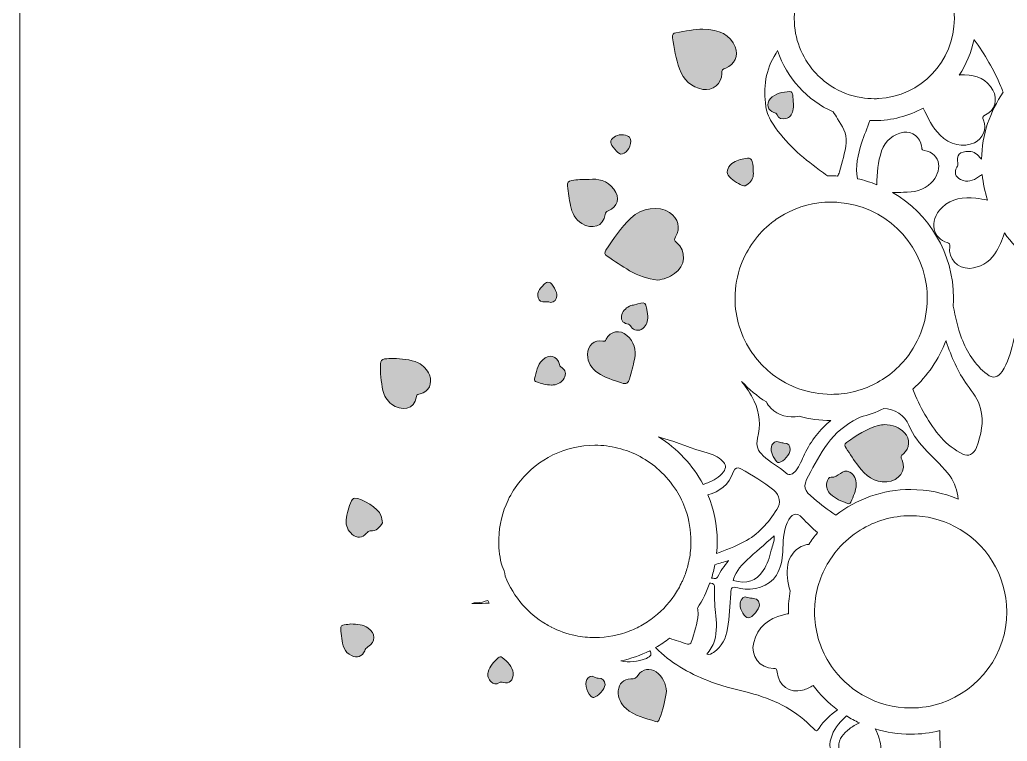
# Model space of a CAD drawing. Header units: inches. Extents: x 0 to 12, y -12 to 0.
# Drawn here: x 0 to 6.04, y -6.7 to -2.29 of the extents above; entities that cross this region are included whole.
import ezdxf

# ---------------------------------------------------------------- set-up
doc = ezdxf.new("R2010")
doc.units = ezdxf.units.IN
doc.header["$MEASUREMENT"] = 0
doc.layers.add('Layer 1', color=7, linetype='Continuous')

# ---------------------------------------------------------------- blocks, each defined once
blk = doc.blocks.new('block 2')
at = {"layer": 'Layer 1', "true_color": 0xffffff}
h = blk.add_hatch(color=7, dxfattribs=at)
h.dxf.hatch_style = 2
edge = h.paths.add_edge_path()
edge.add_spline(control_points=[(4.0327, -2.5872), (4.0575, -2.6547), (4.1036, -2.6989), (4.1751, -2.7121), (4.2352, -2.7232), (4.293, -2.6759), (4.2914, -2.6166), (4.2909, -2.5955), (4.2971, -2.5882), (4.3161, -2.5817), (4.3696, -2.5634), (4.3941, -2.5054), (4.3728, -2.4531), (4.3435, -2.3809), (4.2793, -2.3443), (4.1755, -2.3452), (4.1249, -2.3418), (4.0686, -2.359), (4.0111, -2.3663), (3.9942, -2.3684), (3.9876, -2.3771), (3.9902, -2.3966), (3.9989, -2.4615), (4.01, -2.5256), (4.0327, -2.5872)], knot_values=[0, 0, 0, 0, 1, 1, 1, 2, 2, 2, 3, 3, 3, 4, 4, 4, 5, 5, 5, 6, 6, 6, 7, 7, 7, 8, 8, 8, 8], degree=3, periodic=1)
h = blk.add_hatch(color=7, dxfattribs=at)
h.dxf.hatch_style = 2
edge = h.paths.add_edge_path()
edge.add_spline(control_points=[(4.7066, -2.7255), (4.6628, -2.7289), (4.6188, -2.7348), (4.5879, -2.7706), (4.5609, -2.8019), (4.572, -2.8414), (4.6097, -2.8536), (4.6181, -2.8564), (4.6256, -2.8596), (4.6291, -2.8676), (4.6396, -2.8918), (4.6599, -2.8938), (4.6814, -2.8897), (4.7066, -2.885), (4.7209, -2.8671), (4.7261, -2.8433), (4.7295, -2.8283), (4.7285, -2.8124), (4.7292, -2.7998), (4.7277, -2.7802), (4.7271, -2.7635), (4.7248, -2.7471), (4.7233, -2.7369), (4.7196, -2.7245), (4.7066, -2.7255)], knot_values=[0, 0, 0, 0, 1, 1, 1, 2, 2, 2, 3, 3, 3, 4, 4, 4, 5, 5, 5, 6, 6, 6, 7, 7, 7, 8, 8, 8, 8], degree=3, periodic=1)
h = blk.add_hatch(color=7, dxfattribs=at)
h.dxf.hatch_style = 2
edge = h.paths.add_edge_path()
edge.add_spline(control_points=[(3.672, -3.1076), (3.7045, -3.1087), (3.7335, -3.0718), (3.7348, -3.0279), (3.7356, -3.0032), (3.7164, -2.9907), (3.6768, -2.9899), (3.6444, -2.9893), (3.6126, -3.0124), (3.6126, -3.0366), (3.6126, -3.0536), (3.6574, -3.1072), (3.672, -3.1076)], knot_values=[0, 0, 0, 0, 1, 1, 1, 2, 2, 2, 3, 3, 3, 4, 4, 4, 4], degree=3, periodic=1)
h = blk.add_hatch(color=7, dxfattribs=at)
h.dxf.hatch_style = 2
edge = h.paths.add_edge_path()
edge.add_spline(control_points=[(4.4164, -3.3005), (4.428, -3.3068), (4.4423, -3.2987), (4.4535, -3.2898), (4.4788, -3.2697), (4.4872, -3.2434), (4.4837, -3.2152), (4.4842, -3.1926), (4.482, -3.1731), (4.4773, -3.1538), (4.4735, -3.1379), (4.4651, -3.1303), (4.4487, -3.1327), (4.4188, -3.1371), (4.3894, -3.1439), (4.3629, -3.1586), (4.3328, -3.1753), (4.3149, -3.2138), (4.3308, -3.2368), (4.3514, -3.2665), (4.385, -3.2835), (4.4164, -3.3005)], knot_values=[0, 0, 0, 0, 1, 1, 1, 2, 2, 2, 3, 3, 3, 4, 4, 4, 5, 5, 5, 6, 6, 6, 7, 7, 7, 7], degree=3, periodic=1)
h = blk.add_hatch(color=7, dxfattribs=at)
h.dxf.hatch_style = 2
edge = h.paths.add_edge_path()
edge.add_spline(control_points=[(3.4801, -3.2624), (3.4381, -3.2627), (3.4061, -3.2635), (3.3741, -3.2686), (3.3523, -3.272), (3.3455, -3.2833), (3.3482, -3.3026), (3.3538, -3.3427), (3.3585, -3.3829), (3.3666, -3.4225), (3.3758, -3.4674), (3.3956, -3.5075), (3.4363, -3.5324), (3.4953, -3.5685), (3.571, -3.5528), (3.5775, -3.4761), (3.5786, -3.4635), (3.5863, -3.4586), (3.5966, -3.4545), (3.6567, -3.4302), (3.6715, -3.374), (3.6319, -3.3219), (3.5907, -3.2675), (3.5333, -3.2574), (3.4801, -3.2624)], knot_values=[0, 0, 0, 0, 1, 1, 1, 2, 2, 2, 3, 3, 3, 4, 4, 4, 5, 5, 5, 6, 6, 6, 7, 7, 7, 8, 8, 8, 8], degree=3, periodic=1)
h = blk.add_hatch(color=7, dxfattribs=at)
h.dxf.hatch_style = 2
edge = h.paths.add_edge_path()
edge.add_spline(control_points=[(3.9726, -3.4652), (3.9041, -3.4206), (3.8031, -3.4349), (3.735, -3.4988), (3.6739, -3.5561), (3.6285, -3.6254), (3.5834, -3.695), (3.5736, -3.71), (3.5739, -3.7201), (3.59, -3.7309), (3.6357, -3.7613), (3.6809, -3.7923), (3.7282, -3.8202), (3.7809, -3.8512), (3.8368, -3.8706), (3.898, -3.8772), (3.9361, -3.8743), (3.9704, -3.8591), (4.0014, -3.8384), (4.0716, -3.7914), (4.0768, -3.7026), (4.0134, -3.6468), (4.0003, -3.6352), (4.0004, -3.6289), (4.0092, -3.6142), (4.0412, -3.5601), (4.0253, -3.4995), (3.9726, -3.4652)], knot_values=[0, 0, 0, 0, 1, 1, 1, 2, 2, 2, 3, 3, 3, 4, 4, 4, 5, 5, 5, 6, 6, 6, 7, 7, 7, 8, 8, 8, 9, 9, 9, 9], degree=3, periodic=1)
h = blk.add_hatch(color=7, dxfattribs=at)
h.dxf.hatch_style = 2
edge = h.paths.add_edge_path()
edge.add_spline(control_points=[(3.1974, -4.01), (3.2137, -4.0104), (3.23, -4.0091), (3.2446, -4.0138), (3.2704, -4.0122), (3.2802, -3.9962), (3.2837, -3.9752), (3.2871, -3.9541), (3.2563, -3.8956), (3.2372, -3.8916), (3.2115, -3.8863), (3.2013, -3.9115), (3.1855, -3.9249), (3.1712, -3.9371), (3.166, -3.9545), (3.1672, -3.9726), (3.1685, -3.9913), (3.1762, -4.0094), (3.1974, -4.01)], knot_values=[0, 0, 0, 0, 1, 1, 1, 2, 2, 2, 3, 3, 3, 4, 4, 4, 5, 5, 5, 6, 6, 6, 6], degree=3, periodic=1)
h = blk.add_hatch(color=7, dxfattribs=at)
h.dxf.hatch_style = 2
edge = h.paths.add_edge_path()
edge.add_spline(control_points=[(3.8078, -4.1733), (3.831, -4.1541), (3.8406, -4.1287), (3.8391, -4.0988), (3.8276, -4.0076), (3.83, -4.0072), (3.7512, -4.03), (3.7462, -4.0314), (3.7409, -4.0317), (3.7361, -4.0336), (3.7095, -4.0436), (3.6898, -4.0613), (3.6807, -4.0886), (3.6715, -4.1163), (3.6837, -4.1394), (3.7119, -4.1453), (3.7245, -4.1479), (3.7308, -4.1532), (3.7373, -4.1638), (3.752, -4.1877), (3.7854, -4.1916), (3.8078, -4.1733)], knot_values=[0, 0, 0, 0, 1, 1, 1, 2, 2, 2, 3, 3, 3, 4, 4, 4, 5, 5, 5, 6, 6, 6, 7, 7, 7, 7], degree=3, periodic=1)
h = blk.add_hatch(color=7, dxfattribs=at)
h.dxf.hatch_style = 2
edge = h.paths.add_edge_path()
edge.add_spline(control_points=[(3.5845, -4.2395), (3.5796, -4.2494), (3.5771, -4.2538), (3.5645, -4.2511), (3.5118, -4.2398), (3.4707, -4.276), (3.4705, -4.3323), (3.4707, -4.381), (3.4943, -4.4173), (3.5331, -4.4439), (3.5772, -4.4742), (3.6285, -4.4882), (3.6783, -4.5058), (3.7064, -4.5157), (3.7195, -4.508), (3.7269, -4.4822), (3.7382, -4.4424), (3.7494, -4.4028), (3.7578, -4.362), (3.7698, -4.303), (3.7548, -4.2556), (3.7118, -4.2162), (3.6694, -4.1773), (3.6102, -4.1884), (3.5845, -4.2395)], knot_values=[0, 0, 0, 0, 1, 1, 1, 2, 2, 2, 3, 3, 3, 4, 4, 4, 5, 5, 5, 6, 6, 6, 7, 7, 7, 8, 8, 8, 8], degree=3, periodic=1)
h = blk.add_hatch(color=7, dxfattribs=at)
h.dxf.hatch_style = 2
edge = h.paths.add_edge_path()
edge.add_spline(control_points=[(3.2513, -4.519), (3.2556, -4.5187), (3.2641, -4.5191), (3.2721, -4.5172), (3.3, -4.5106), (3.3221, -4.4955), (3.3319, -4.4679), (3.3413, -4.4415), (3.3293, -4.4217), (3.3068, -4.4073), (3.3021, -4.4044), (3.3009, -4.3998), (3.2996, -4.3945), (3.2851, -4.3392), (3.2363, -4.326), (3.1951, -4.3662), (3.1627, -4.3979), (3.1574, -4.4411), (3.1467, -4.482), (3.1442, -4.4917), (3.1504, -4.4974), (3.1594, -4.5002), (3.1881, -4.5094), (3.2168, -4.5183), (3.2513, -4.519)], knot_values=[0, 0, 0, 0, 1, 1, 1, 2, 2, 2, 3, 3, 3, 4, 4, 4, 5, 5, 5, 6, 6, 6, 7, 7, 7, 8, 8, 8, 8], degree=3, periodic=1)
h = blk.add_hatch(color=7, dxfattribs=at)
h.dxf.hatch_style = 2
edge = h.paths.add_edge_path()
edge.add_spline(control_points=[(2.2719, -4.6357), (2.3282, -4.6815), (2.4169, -4.671), (2.4242, -4.5896), (2.4255, -4.5749), (2.4371, -4.5763), (2.4469, -4.5738), (2.5008, -4.5601), (2.5255, -4.5086), (2.5038, -4.457), (2.4899, -4.4239), (2.4674, -4.3992), (2.4353, -4.3837), (2.3862, -4.3602), (2.3327, -4.3614), (2.2837, -4.3559), (2.2636, -4.3572), (2.247, -4.3578), (2.2305, -4.3596), (2.2135, -4.3615), (2.2061, -4.3714), (2.205, -4.389), (2.2015, -4.4444), (2.2089, -4.499), (2.22, -4.5528), (2.2268, -4.5854), (2.2448, -4.6137), (2.2719, -4.6357)], knot_values=[0, 0, 0, 0, 1, 1, 1, 2, 2, 2, 3, 3, 3, 4, 4, 4, 5, 5, 5, 6, 6, 6, 7, 7, 7, 8, 8, 8, 9, 9, 9, 9], degree=3, periodic=1)
h = blk.add_hatch(color=7, dxfattribs=at)
h.dxf.hatch_style = 2
edge = h.paths.add_edge_path()
edge.add_spline(control_points=[(5.1261, -5.0149), (5.1696, -5.0723), (5.2223, -5.1155), (5.3004, -5.1111), (5.3743, -5.1069), (5.4234, -5.0377), (5.393, -4.9776), (5.3836, -4.959), (5.3874, -4.952), (5.4012, -4.94), (5.4416, -4.905), (5.4439, -4.8497), (5.4077, -4.8102), (5.3766, -4.7761), (5.337, -4.7607), (5.2831, -4.7606), (5.2766, -4.7615), (5.2618, -4.7621), (5.248, -4.7659), (5.1759, -4.7861), (5.1149, -4.8273), (5.0545, -4.8695), (5.0393, -4.88), (5.0432, -4.8919), (5.0515, -4.9043), (5.0763, -4.9413), (5.0993, -4.9795), (5.1261, -5.0149)], knot_values=[0, 0, 0, 0, 1, 1, 1, 2, 2, 2, 3, 3, 3, 4, 4, 4, 5, 5, 5, 6, 6, 6, 7, 7, 7, 8, 8, 8, 9, 9, 9, 9], degree=3, periodic=1)
h = blk.add_hatch(color=7, dxfattribs=at)
h.dxf.hatch_style = 2
edge = h.paths.add_edge_path()
edge.add_spline(control_points=[(4.6423, -4.9925), (4.6678, -4.9889), (4.709, -4.9412), (4.7091, -4.9144), (4.7093, -4.8854), (4.7004, -4.8754), (4.671, -4.8736), (4.6615, -4.873), (4.6531, -4.8706), (4.6442, -4.8674), (4.6213, -4.8591), (4.6, -4.8711), (4.5951, -4.8949), (4.5875, -4.9323), (4.606, -4.9608), (4.6287, -4.9875), (4.6321, -4.9914), (4.6362, -4.9934), (4.6423, -4.9925)], knot_values=[0, 0, 0, 0, 1, 1, 1, 2, 2, 2, 3, 3, 3, 4, 4, 4, 5, 5, 5, 6, 6, 6, 6], degree=3, periodic=1)
h = blk.add_hatch(color=7, dxfattribs=at)
h.dxf.hatch_style = 2
edge = h.paths.add_edge_path()
edge.add_spline(control_points=[(4.9564, -5.1865), (4.9851, -5.2152), (5.0232, -5.2273), (5.0594, -5.2425), (5.0683, -5.2462), (5.0764, -5.2433), (5.0803, -5.2345), (5.0956, -5.1993), (5.1107, -5.164), (5.1136, -5.1306), (5.1137, -5.0934), (5.1006, -5.0687), (5.0741, -5.0519), (5.0268, -5.022), (5.0047, -5.0913), (4.9601, -5.0813), (4.9467, -5.0783), (4.9362, -5.0991), (4.9333, -5.1153), (4.9285, -5.1429), (4.9369, -5.1669), (4.9564, -5.1865)], knot_values=[0, 0, 0, 0, 1, 1, 1, 2, 2, 2, 3, 3, 3, 4, 4, 4, 5, 5, 5, 6, 6, 6, 7, 7, 7, 7], degree=3, periodic=1)
h = blk.add_hatch(color=7, dxfattribs=at)
h.dxf.hatch_style = 2
edge = h.paths.add_edge_path()
edge.add_spline(control_points=[(2.0324, -5.4317), (2.0609, -5.4569), (2.0947, -5.4541), (2.1201, -5.4251), (2.1265, -5.4179), (2.1312, -5.4098), (2.1421, -5.4108), (2.1803, -5.4141), (2.2, -5.3899), (2.2167, -5.3611), (2.2137, -5.3459), (2.2123, -5.3301), (2.2074, -5.3155), (2.1933, -5.2736), (2.0922, -5.2085), (2.0477, -5.211), (2.0365, -5.2116), (2.0321, -5.2178), (2.0279, -5.2272), (2.0114, -5.2644), (1.9999, -5.3031), (1.9955, -5.3434), (1.9916, -5.379), (2.0063, -5.4085), (2.0324, -5.4317)], knot_values=[0, 0, 0, 0, 1, 1, 1, 2, 2, 2, 3, 3, 3, 4, 4, 4, 5, 5, 5, 6, 6, 6, 7, 7, 7, 8, 8, 8, 8], degree=3, periodic=1)
h = blk.add_hatch(color=7, dxfattribs=at)
h.dxf.hatch_style = 2
edge = h.paths.add_edge_path()
edge.add_spline(control_points=[(2.2169, -5.3607), (2.2168, -5.3609), (2.2168, -5.361), (2.2167, -5.3611), (2.2167, -5.3611), (2.2167, -5.3611), (2.2167, -5.3611), (2.2167, -5.3611), (2.2169, -5.3607), (2.2169, -5.3607)], knot_values=[0, 0, 0, 0, 1, 1, 1, 2, 2, 2, 3, 3, 3, 3], degree=3, periodic=1)
h = blk.add_hatch(color=7, dxfattribs=at)
h.dxf.hatch_style = 2
edge = h.paths.add_edge_path()
edge.add_spline(control_points=[(4.521, -5.8618), (4.5207, -5.851), (4.5189, -5.8404), (4.5104, -5.8335), (4.4903, -5.8172), (4.4636, -5.8243), (4.4406, -5.8148), (4.423, -5.8076), (4.4025, -5.8363), (4.403, -5.8621), (4.4035, -5.8934), (4.4338, -5.9426), (4.4522, -5.9418), (4.4782, -5.9406), (4.5218, -5.8898), (4.521, -5.8618)], knot_values=[0, 0, 0, 0, 1, 1, 1, 2, 2, 2, 3, 3, 3, 4, 4, 4, 5, 5, 5, 5], degree=3, periodic=1)
h = blk.add_hatch(color=7, dxfattribs=at)
h.dxf.hatch_style = 2
edge = h.paths.add_edge_path()
edge.add_spline(control_points=[(2.0274, -6.1718), (2.0636, -6.1887), (2.0927, -6.1791), (2.1087, -6.1428), (2.113, -6.1332), (2.1172, -6.1251), (2.1272, -6.1191), (2.1773, -6.0892), (2.1774, -6.036), (2.1283, -6.003), (2.0984, -5.9829), (2.0642, -5.9811), (2.0243, -5.9792), (2.0142, -5.9805), (1.9988, -5.9823), (1.9834, -5.9844), (1.9703, -5.9862), (1.9617, -5.9934), (1.9626, -6.0071), (1.9653, -6.0474), (1.9679, -6.0881), (1.9828, -6.1261), (1.9909, -6.1467), (2.0064, -6.162), (2.0274, -6.1718)], knot_values=[0, 0, 0, 0, 1, 1, 1, 2, 2, 2, 3, 3, 3, 4, 4, 4, 5, 5, 5, 6, 6, 6, 7, 7, 7, 8, 8, 8, 8], degree=3, periodic=1)
h = blk.add_hatch(color=7, dxfattribs=at)
h.dxf.hatch_style = 2
edge = h.paths.add_edge_path()
edge.add_spline(control_points=[(2.9317, -6.3373), (2.939, -6.332), (2.9474, -6.3353), (2.9557, -6.3372), (2.9936, -6.3459), (3.017, -6.326), (3.0164, -6.2785), (3.0107, -6.2404), (2.9826, -6.2098), (2.9479, -6.1837), (2.9402, -6.1778), (2.932, -6.1793), (2.9253, -6.1856), (2.8988, -6.2106), (2.8737, -6.2371), (2.8629, -6.2729), (2.856, -6.2958), (2.8658, -6.3163), (2.8814, -6.3323), (2.8956, -6.3468), (2.9131, -6.351), (2.9317, -6.3373)], knot_values=[0, 0, 0, 0, 1, 1, 1, 2, 2, 2, 3, 3, 3, 4, 4, 4, 5, 5, 5, 6, 6, 6, 7, 7, 7, 7], degree=3, periodic=1)
h = blk.add_hatch(color=7, dxfattribs=at)
h.dxf.hatch_style = 2
edge = h.paths.add_edge_path()
edge.add_spline(control_points=[(3.8866, -6.5756), (3.902, -6.5808), (3.9075, -6.5676), (3.9112, -6.5576), (3.9313, -6.5041), (3.9451, -6.4488), (3.9524, -6.3928), (3.9503, -6.3422), (3.9313, -6.3013), (3.89, -6.2724), (3.8529, -6.2464), (3.8049, -6.2534), (3.7805, -6.2915), (3.7686, -6.3101), (3.7566, -6.3155), (3.7357, -6.315), (3.6918, -6.3139), (3.6624, -6.3431), (3.6589, -6.3881), (3.6555, -6.4321), (3.6747, -6.4675), (3.706, -6.4955), (3.7572, -6.5414), (3.824, -6.5544), (3.8866, -6.5756)], knot_values=[0, 0, 0, 0, 1, 1, 1, 2, 2, 2, 3, 3, 3, 4, 4, 4, 5, 5, 5, 6, 6, 6, 7, 7, 7, 8, 8, 8, 8], degree=3, periodic=1)
h = blk.add_hatch(color=7, dxfattribs=at)
h.dxf.hatch_style = 2
edge = h.paths.add_edge_path()
edge.add_spline(control_points=[(3.5086, -6.4278), (3.5323, -6.426), (3.5769, -6.3762), (3.5775, -6.3508), (3.5782, -6.3246), (3.5625, -6.3081), (3.5357, -6.3099), (3.5265, -6.3104), (3.5201, -6.3082), (3.5129, -6.304), (3.4918, -6.2917), (3.4774, -6.3019), (3.4662, -6.3193), (3.4505, -6.3438), (3.473, -6.415), (3.4997, -6.4263), (3.5024, -6.4275), (3.5056, -6.428), (3.5086, -6.4278)], knot_values=[0, 0, 0, 0, 1, 1, 1, 2, 2, 2, 3, 3, 3, 4, 4, 4, 5, 5, 5, 6, 6, 6, 6], degree=3, periodic=1)
at = {"layer": 'Layer 1', "lineweight": 0}
for points, knots in [([(4.9999, -1.8451), (5.0137, -1.8379), (5.0279, -1.8314), (5.0426, -1.8257), (5.0986, -1.8032), (5.1599, -1.7908), (5.2237, -1.7908), (5.3165, -1.7908), (5.4033, -1.8168), (5.4772, -1.8618), (5.6078, -1.9412), (5.6985, -2.0798), (5.7114, -2.2401), (5.7125, -2.2533), (5.7131, -2.2666), (5.7131, -2.2801), (5.7131, -2.5414), (5.5071, -2.7555), (5.2492, -2.7687), (5.2407, -2.7691), (5.2322, -2.7694), (5.2237, -2.7694), (5.1967, -2.7694), (5.17, -2.7672), (5.144, -2.7629), (5.0772, -2.7519), (5.0149, -2.7273), (4.96, -2.6921), (4.9213, -2.6671), (4.8861, -2.6369), (4.8558, -2.6023), (4.7803, -2.5162), (4.7344, -2.4034), (4.7344, -2.2801), (4.7344, -2.0911), (4.8424, -1.9265), (4.9999, -1.8451)], [0, 0, 0, 0, 1, 1, 1, 2, 2, 2, 3, 3, 3, 4, 4, 4, 5, 5, 5, 6, 6, 6, 7, 7, 7, 8, 8, 8, 9, 9, 9, 10, 10, 10, 11, 11, 11, 12, 12, 12, 12]), ([(4.0327, -2.5872), (4.0575, -2.6547), (4.1036, -2.6989), (4.1751, -2.7121), (4.2352, -2.7232), (4.293, -2.6759), (4.2914, -2.6166), (4.2909, -2.5955), (4.2971, -2.5882), (4.3161, -2.5817), (4.3696, -2.5634), (4.3941, -2.5054), (4.3728, -2.4531), (4.3435, -2.3809), (4.2793, -2.3443), (4.1755, -2.3452), (4.1249, -2.3418), (4.0686, -2.359), (4.0111, -2.3663), (3.9942, -2.3684), (3.9876, -2.3771), (3.9902, -2.3966), (3.9989, -2.4615), (4.01, -2.5256), (4.0327, -2.5872)], [0, 0, 0, 0, 1, 1, 1, 2, 2, 2, 3, 3, 3, 4, 4, 4, 5, 5, 5, 6, 6, 6, 7, 7, 7, 8, 8, 8, 8]), ([(5.9974, -2.6944), (6.0024, -2.7064), (6.0071, -2.7183), (6.0117, -2.7303), (5.9308, -2.8469), (5.8822, -2.9876), (5.8792, -3.1391), (5.8792, -3.1391), (5.8792, -3.1392), (5.8792, -3.1392), (5.8786, -3.1385), (5.8782, -3.1379), (5.8776, -3.1373), (5.8567, -3.1105), (5.8306, -3.0899), (5.8043, -3.091), (5.7451, -3.09), (5.723, -3.1162), (5.7342, -3.1628), (5.7367, -3.1733), (5.7328, -3.1802), (5.728, -3.1885), (5.71, -3.2195), (5.7193, -3.2464), (5.7508, -3.2635), (5.7921, -3.2859), (5.8268, -3.2693), (5.8608, -3.247), (5.8693, -3.2414), (5.8764, -3.2367), (5.8829, -3.2323), (5.8829, -3.2323), (5.8829, -3.2323), (5.8829, -3.2323), (5.8883, -3.2862), (5.8997, -3.3384), (5.9161, -3.3883), (5.9161, -3.3884), (5.9162, -3.3885), (5.9162, -3.3886), (5.8925, -3.3842), (5.8688, -3.3802), (5.8449, -3.3773), (5.7691, -3.3683), (5.6967, -3.3771), (5.6386, -3.4332), (5.548, -3.5205), (5.587, -3.6264), (5.6694, -3.6484), (5.6836, -3.6522), (5.6859, -3.6592), (5.6843, -3.6733), (5.6758, -3.7481), (5.7283, -3.8068), (5.8075, -3.806), (5.8685, -3.8005), (5.9233, -3.7728), (5.9613, -3.7165), (5.9881, -3.6769), (6.0054, -3.634), (6.0185, -3.5898), (6.0603, -3.6479), (6.11, -3.6999), (6.1662, -3.744), (6.1637, -3.7896), (6.1586, -3.835), (6.1517, -3.8804), (6.1479, -3.905), (6.1482, -3.9298), (6.1424, -3.9546), (6.1183, -4.0562), (6.0975, -4.1586), (6.0729, -4.2601), (6.0579, -4.3215), (6.0401, -4.3825), (6.0049, -4.4361), (5.9799, -4.4741), (5.9481, -4.4811), (5.9125, -4.4534), (5.8383, -4.3959), (5.7907, -4.3186), (5.7574, -4.2325), (5.7325, -4.169), (5.7188, -4.1028), (5.706, -4.0362), (5.7069, -4.0204), (5.7075, -4.0044), (5.7075, -3.9884), (5.7075, -3.7129), (5.5575, -3.4716), (5.3351, -3.342), (5.3573, -3.3431), (5.3794, -3.3435), (5.4014, -3.3398), (5.4656, -3.3433), (5.5239, -3.3298), (5.5709, -3.2836), (5.6398, -3.2157), (5.6369, -3.1046), (5.5283, -3.0857), (5.5116, -3.0828), (5.5144, -3.0711), (5.5128, -3.0601), (5.5053, -3.0065), (5.4545, -2.9657), (5.4047, -2.9747), (5.338, -2.9866), (5.2911, -3.0245), (5.2686, -3.0885), (5.2452, -3.1553), (5.2405, -3.2251), (5.2394, -3.2952), (5.2394, -3.2952), (5.2394, -3.2951), (5.2393, -3.2951), (5.2011, -3.2796), (5.1614, -3.2672), (5.1204, -3.2583), (5.1076, -3.1846), (5.1225, -3.1121), (5.1461, -3.0404), (5.1615, -2.9939), (5.18, -2.9483), (5.1972, -2.9022), (5.206, -2.9026), (5.2149, -2.9028), (5.2237, -2.9028), (5.3318, -2.9028), (5.4336, -2.8751), (5.5222, -2.8264), (5.5509, -2.8853), (5.5784, -2.945), (5.6261, -2.9924), (5.684, -3.0499), (5.7685, -3.069), (5.8351, -3.0391), (5.8866, -3.0161), (5.9129, -2.9526), (5.8913, -2.9008), (5.8845, -2.8844), (5.8849, -2.8771), (5.9035, -2.8682), (5.9607, -2.841), (5.9804, -2.7721), (5.9482, -2.7171), (5.9101, -2.6518), (5.8516, -2.6226), (5.7746, -2.6243), (5.7651, -2.6231), (5.754, -2.6235), (5.742, -2.625), (5.7853, -2.56), (5.8168, -2.4865), (5.8333, -2.4075), (5.8338, -2.408), (5.834, -2.4084), (5.8344, -2.409), (5.8988, -2.4986), (5.9553, -2.5926), (5.9974, -2.6944)], [0, 0, 0, 0, 1, 1, 1, 2, 2, 2, 3, 3, 3, 4, 4, 4, 5, 5, 5, 6, 6, 6, 7, 7, 7, 8, 8, 8, 9, 9, 9, 10, 10, 10, 11, 11, 11, 12, 12, 12, 13, 13, 13, 14, 14, 14, 15, 15, 15, 16, 16, 16, 17, 17, 17, 18, 18, 18, 19, 19, 19, 20, 20, 20, 21, 21, 21, 22, 22, 22, 23, 23, 23, 24, 24, 24, 25, 25, 25, 26, 26, 26, 27, 27, 27, 28, 28, 28, 29, 29, 29, 30, 30, 30, 31, 31, 31, 32, 32, 32, 33, 33, 33, 34, 34, 34, 35, 35, 35, 36, 36, 36, 37, 37, 37, 38, 38, 38, 39, 39, 39, 40, 40, 40, 41, 41, 41, 42, 42, 42, 43, 43, 43, 44, 44, 44, 45, 45, 45, 46, 46, 46, 47, 47, 47, 48, 48, 48, 49, 49, 49, 50, 50, 50, 51, 51, 51, 52, 52, 52, 53, 53, 53, 53]), ([(4.9365, -3.2408), (4.9203, -3.2296), (4.905, -3.2171), (4.8892, -3.2055), (4.7808, -3.1258), (4.6799, -3.0389), (4.6051, -2.9253), (4.5831, -2.8918), (4.5651, -2.8559), (4.5604, -2.8169), (4.5464, -2.7022), (4.5558, -2.5918), (4.6232, -2.4916), (4.6268, -2.4865), (4.6299, -2.4811), (4.6326, -2.4757), (4.6881, -2.6429), (4.8125, -2.7789), (4.9721, -2.8496), (4.9811, -2.8634), (4.9901, -2.8775), (4.999, -2.8915), (5.0272, -2.9361), (5.0568, -2.9797), (5.0517, -3.0376), (5.046, -3.0993), (5.0256, -3.1569), (5.0104, -3.2158), (5.0076, -3.2269), (5.0033, -3.2355), (4.9979, -3.2418), (4.9853, -3.2411), (4.9726, -3.2408), (4.9599, -3.2408), (4.9522, -3.2408), (4.9447, -3.2409), (4.9371, -3.2412), (4.9369, -3.2411), (4.9367, -3.2409), (4.9365, -3.2408)], [0, 0, 0, 0, 1, 1, 1, 2, 2, 2, 3, 3, 3, 4, 4, 4, 5, 5, 5, 6, 6, 6, 7, 7, 7, 8, 8, 8, 9, 9, 9, 10, 10, 10, 11, 11, 11, 12, 12, 12, 13, 13, 13, 13]), ([(4.7066, -2.7255), (4.6628, -2.7289), (4.6188, -2.7348), (4.5879, -2.7706), (4.5609, -2.8019), (4.572, -2.8414), (4.6097, -2.8536), (4.6181, -2.8564), (4.6256, -2.8596), (4.6291, -2.8676), (4.6396, -2.8918), (4.6599, -2.8938), (4.6814, -2.8897), (4.7066, -2.885), (4.7209, -2.8671), (4.7261, -2.8433), (4.7295, -2.8283), (4.7285, -2.8124), (4.7292, -2.7998), (4.7277, -2.7802), (4.7271, -2.7635), (4.7248, -2.7471), (4.7233, -2.7369), (4.7196, -2.7245), (4.7066, -2.7255)], [0, 0, 0, 0, 1, 1, 1, 2, 2, 2, 3, 3, 3, 4, 4, 4, 5, 5, 5, 6, 6, 6, 7, 7, 7, 8, 8, 8, 8]), ([(3.672, -3.1076), (3.7045, -3.1087), (3.7335, -3.0718), (3.7348, -3.0279), (3.7356, -3.0032), (3.7164, -2.9907), (3.6768, -2.9899), (3.6444, -2.9893), (3.6126, -3.0124), (3.6126, -3.0366), (3.6126, -3.0536), (3.6574, -3.1072), (3.672, -3.1076)], [0, 0, 0, 0, 1, 1, 1, 2, 2, 2, 3, 3, 3, 4, 4, 4, 4]), ([(4.4164, -3.3005), (4.428, -3.3068), (4.4423, -3.2987), (4.4535, -3.2898), (4.4788, -3.2697), (4.4872, -3.2434), (4.4837, -3.2152), (4.4842, -3.1926), (4.482, -3.1731), (4.4773, -3.1538), (4.4735, -3.1379), (4.4651, -3.1303), (4.4487, -3.1327), (4.4188, -3.1371), (4.3894, -3.1439), (4.3629, -3.1586), (4.3328, -3.1753), (4.3149, -3.2138), (4.3308, -3.2368), (4.3514, -3.2665), (4.385, -3.2835), (4.4164, -3.3005)], [0, 0, 0, 0, 1, 1, 1, 2, 2, 2, 3, 3, 3, 4, 4, 4, 5, 5, 5, 6, 6, 6, 7, 7, 7, 7]), ([(3.4801, -3.2624), (3.4381, -3.2627), (3.4061, -3.2635), (3.3741, -3.2686), (3.3523, -3.272), (3.3455, -3.2833), (3.3482, -3.3026), (3.3538, -3.3427), (3.3585, -3.3829), (3.3666, -3.4225), (3.3758, -3.4674), (3.3956, -3.5075), (3.4363, -3.5324), (3.4953, -3.5685), (3.571, -3.5528), (3.5775, -3.4761), (3.5786, -3.4635), (3.5863, -3.4586), (3.5966, -3.4545), (3.6567, -3.4302), (3.6715, -3.374), (3.6319, -3.3219), (3.5907, -3.2675), (3.5333, -3.2574), (3.4801, -3.2624)], [0, 0, 0, 0, 1, 1, 1, 2, 2, 2, 3, 3, 3, 4, 4, 4, 5, 5, 5, 6, 6, 6, 7, 7, 7, 8, 8, 8, 8]), ([(3.9726, -3.4652), (3.9041, -3.4206), (3.8031, -3.4349), (3.735, -3.4988), (3.6739, -3.5561), (3.6285, -3.6254), (3.5834, -3.695), (3.5736, -3.71), (3.5739, -3.7201), (3.59, -3.7309), (3.6357, -3.7613), (3.6809, -3.7923), (3.7282, -3.8202), (3.7809, -3.8512), (3.8368, -3.8706), (3.898, -3.8772), (3.9361, -3.8743), (3.9704, -3.8591), (4.0014, -3.8384), (4.0716, -3.7914), (4.0768, -3.7026), (4.0134, -3.6468), (4.0003, -3.6352), (4.0004, -3.6289), (4.0092, -3.6142), (4.0412, -3.5601), (4.0253, -3.4995), (3.9726, -3.4652)], [0, 0, 0, 0, 1, 1, 1, 2, 2, 2, 3, 3, 3, 4, 4, 4, 5, 5, 5, 6, 6, 6, 7, 7, 7, 8, 8, 8, 9, 9, 9, 9]), ([(4.5961, -3.5276), (4.6208, -3.508), (4.6472, -3.4903), (4.6751, -3.4748), (4.7594, -3.4278), (4.8567, -3.4009), (4.9599, -3.4009), (4.9751, -3.4009), (4.9903, -3.4015), (5.0053, -3.4026), (5.2821, -3.424), (5.5058, -3.6379), (5.5421, -3.9103), (5.5456, -3.9358), (5.5474, -3.9619), (5.5474, -3.9884), (5.5474, -4.1379), (5.4911, -4.2746), (5.3988, -4.3783), (5.3662, -4.4151), (5.329, -4.4478), (5.2881, -4.4754), (5.2103, -4.528), (5.1194, -4.5625), (5.0214, -4.5728), (5.0214, -4.5728), (5.0213, -4.5728), (5.0213, -4.5728), (5.001, -4.5748), (4.9807, -4.5759), (4.9599, -4.5759), (4.8254, -4.5759), (4.7014, -4.5304), (4.6022, -4.454), (4.6022, -4.454), (4.6021, -4.4539), (4.6021, -4.4539), (4.5632, -4.4241), (4.5285, -4.3897), (4.4982, -4.3512), (4.4919, -4.3433), (4.4858, -4.3351), (4.4799, -4.3266), (4.4443, -4.2764), (4.4162, -4.2201), (4.3979, -4.1597), (4.3813, -4.1055), (4.3724, -4.048), (4.3724, -3.9884), (4.3724, -3.9173), (4.3851, -3.849), (4.4083, -3.7858), (4.4461, -3.6833), (4.5118, -3.5941), (4.5961, -3.5276)], [0, 0, 0, 0, 1, 1, 1, 2, 2, 2, 3, 3, 3, 4, 4, 4, 5, 5, 5, 6, 6, 6, 7, 7, 7, 8, 8, 8, 9, 9, 9, 10, 10, 10, 11, 11, 11, 12, 12, 12, 13, 13, 13, 14, 14, 14, 15, 15, 15, 16, 16, 16, 17, 17, 17, 18, 18, 18, 18]), ([(3.1974, -4.01), (3.2137, -4.0104), (3.23, -4.0091), (3.2446, -4.0138), (3.2704, -4.0122), (3.2802, -3.9962), (3.2837, -3.9752), (3.2871, -3.9541), (3.2563, -3.8956), (3.2372, -3.8916), (3.2115, -3.8863), (3.2013, -3.9115), (3.1855, -3.9249), (3.1712, -3.9371), (3.166, -3.9545), (3.1672, -3.9726), (3.1685, -3.9913), (3.1762, -4.0094), (3.1974, -4.01)], [0, 0, 0, 0, 1, 1, 1, 2, 2, 2, 3, 3, 3, 4, 4, 4, 5, 5, 5, 6, 6, 6, 6]), ([(3.8078, -4.1733), (3.831, -4.1541), (3.8406, -4.1287), (3.8391, -4.0988), (3.8276, -4.0076), (3.83, -4.0072), (3.7512, -4.03), (3.7462, -4.0314), (3.7409, -4.0317), (3.7361, -4.0336), (3.7095, -4.0436), (3.6898, -4.0613), (3.6807, -4.0886), (3.6715, -4.1163), (3.6837, -4.1394), (3.7119, -4.1453), (3.7245, -4.1479), (3.7308, -4.1532), (3.7373, -4.1638), (3.752, -4.1877), (3.7854, -4.1916), (3.8078, -4.1733)], [0, 0, 0, 0, 1, 1, 1, 2, 2, 2, 3, 3, 3, 4, 4, 4, 5, 5, 5, 6, 6, 6, 7, 7, 7, 7]), ([(3.5845, -4.2395), (3.5796, -4.2494), (3.5771, -4.2538), (3.5645, -4.2511), (3.5118, -4.2398), (3.4707, -4.276), (3.4705, -4.3323), (3.4707, -4.381), (3.4943, -4.4173), (3.5331, -4.4439), (3.5772, -4.4742), (3.6285, -4.4882), (3.6783, -4.5058), (3.7064, -4.5157), (3.7195, -4.508), (3.7269, -4.4822), (3.7382, -4.4424), (3.7494, -4.4028), (3.7578, -4.362), (3.7698, -4.303), (3.7548, -4.2556), (3.7118, -4.2162), (3.6694, -4.1773), (3.6102, -4.1884), (3.5845, -4.2395)], [0, 0, 0, 0, 1, 1, 1, 2, 2, 2, 3, 3, 3, 4, 4, 4, 5, 5, 5, 6, 6, 6, 7, 7, 7, 8, 8, 8, 8]), ([(5.6629, -4.2534), (5.6963, -4.3461), (5.7317, -4.4376), (5.7914, -4.5179), (5.8246, -4.5626), (5.8597, -4.6075), (5.8737, -4.6629), (5.8942, -4.7447), (5.8776, -4.8236), (5.8482, -4.9001), (5.8319, -4.9421), (5.7968, -4.9582), (5.7651, -4.9415), (5.7153, -4.915), (5.669, -4.883), (5.6319, -4.8403), (5.556, -4.7523), (5.5015, -4.6516), (5.4596, -4.544), (5.5488, -4.4639), (5.6185, -4.3625), (5.661, -4.248), (5.6617, -4.2498), (5.6622, -4.2516), (5.6629, -4.2534)], [0, 0, 0, 0, 1, 1, 1, 2, 2, 2, 3, 3, 3, 4, 4, 4, 5, 5, 5, 6, 6, 6, 7, 7, 7, 8, 8, 8, 8]), ([(3.2513, -4.519), (3.2556, -4.5187), (3.2641, -4.5191), (3.2721, -4.5172), (3.3, -4.5106), (3.3221, -4.4955), (3.3319, -4.4679), (3.3413, -4.4415), (3.3293, -4.4217), (3.3068, -4.4073), (3.3021, -4.4044), (3.3009, -4.3998), (3.2996, -4.3945), (3.2851, -4.3392), (3.2363, -4.326), (3.1951, -4.3662), (3.1627, -4.3979), (3.1574, -4.4411), (3.1467, -4.482), (3.1442, -4.4917), (3.1504, -4.4974), (3.1594, -4.5002), (3.1881, -4.5094), (3.2168, -4.5183), (3.2513, -4.519)], [0, 0, 0, 0, 1, 1, 1, 2, 2, 2, 3, 3, 3, 4, 4, 4, 5, 5, 5, 6, 6, 6, 7, 7, 7, 8, 8, 8, 8]), ([(2.2719, -4.6357), (2.3282, -4.6815), (2.4169, -4.671), (2.4242, -4.5896), (2.4255, -4.5749), (2.4371, -4.5763), (2.4469, -4.5738), (2.5008, -4.5601), (2.5255, -4.5086), (2.5038, -4.457), (2.4899, -4.4239), (2.4674, -4.3992), (2.4353, -4.3837), (2.3862, -4.3602), (2.3327, -4.3614), (2.2837, -4.3559), (2.2636, -4.3572), (2.247, -4.3578), (2.2305, -4.3596), (2.2135, -4.3615), (2.2061, -4.3714), (2.205, -4.389), (2.2015, -4.4444), (2.2089, -4.499), (2.22, -4.5528), (2.2268, -4.5854), (2.2448, -4.6137), (2.2719, -4.6357)], [0, 0, 0, 0, 1, 1, 1, 2, 2, 2, 3, 3, 3, 4, 4, 4, 5, 5, 5, 6, 6, 6, 7, 7, 7, 8, 8, 8, 9, 9, 9, 9]), ([(4.4122, -4.4969), (4.4569, -4.545), (4.5079, -4.5872), (4.5638, -4.6222), (4.5697, -4.6357), (4.5786, -4.6484), (4.5904, -4.6601), (4.6368, -4.7061), (4.6986, -4.7216), (4.7637, -4.7098), (4.7637, -4.7098), (4.764, -4.7098), (4.764, -4.7098), (4.8261, -4.7269), (4.8911, -4.7359), (4.9585, -4.7361), (4.8915, -4.789), (4.8372, -4.8569), (4.7975, -4.9418), (4.7814, -4.9762), (4.7676, -5.0125), (4.7431, -5.0426), (4.7274, -5.0622), (4.7068, -5.0768), (4.6847, -5.0575), (4.6399, -5.0187), (4.5871, -4.9905), (4.5436, -4.9507), (4.5139, -4.9236), (4.4975, -4.8903), (4.5099, -4.8447), (4.5308, -4.7675), (4.5238, -4.6908), (4.4886, -4.6173), (4.4678, -4.5736), (4.4418, -4.5337), (4.4122, -4.4969)], [0, 0, 0, 0, 1, 1, 1, 2, 2, 2, 3, 3, 3, 4, 4, 4, 5, 5, 5, 6, 6, 6, 7, 7, 7, 8, 8, 8, 9, 9, 9, 10, 10, 10, 11, 11, 11, 12, 12, 12, 12]), ([(5.121, -4.7234), (5.1265, -4.7205), (5.1321, -4.7175), (5.1376, -4.7147), (5.1876, -4.7025), (5.2356, -4.6853), (5.2811, -4.6634), (5.3453, -4.6618), (5.4122, -4.7065), (5.4344, -4.7641), (5.459, -4.8283), (5.5022, -4.8772), (5.5471, -4.9259), (5.5935, -4.9762), (5.6461, -5.0208), (5.6868, -5.0764), (5.7172, -5.1179), (5.7308, -5.1643), (5.736, -5.2161), (5.6468, -5.1783), (5.5488, -5.1575), (5.446, -5.1575), (5.2736, -5.1575), (5.1147, -5.2161), (4.9881, -5.3144), (4.9414, -5.2832), (4.8963, -5.2493), (4.8531, -5.2126), (4.7918, -5.1608), (4.7839, -5.1437), (4.8218, -5.073), (4.8575, -5.0065), (4.8937, -4.9398), (4.9372, -4.878), (4.9849, -4.8105), (5.049, -4.7625), (5.121, -4.7234)], [0, 0, 0, 0, 1, 1, 1, 2, 2, 2, 3, 3, 3, 4, 4, 4, 5, 5, 5, 6, 6, 6, 7, 7, 7, 8, 8, 8, 9, 9, 9, 10, 10, 10, 11, 11, 11, 12, 12, 12, 12]), ([(5.1261, -5.0149), (5.1696, -5.0723), (5.2223, -5.1155), (5.3004, -5.1111), (5.3743, -5.1069), (5.4234, -5.0377), (5.393, -4.9776), (5.3836, -4.959), (5.3874, -4.952), (5.4012, -4.94), (5.4416, -4.905), (5.4439, -4.8497), (5.4077, -4.8102), (5.3766, -4.7761), (5.337, -4.7607), (5.2831, -4.7606), (5.2766, -4.7615), (5.2618, -4.7621), (5.248, -4.7659), (5.1759, -4.7861), (5.1149, -4.8273), (5.0545, -4.8695), (5.0393, -4.88), (5.0432, -4.8919), (5.0515, -4.9043), (5.0763, -4.9413), (5.0993, -4.9795), (5.1261, -5.0149)], [0, 0, 0, 0, 1, 1, 1, 2, 2, 2, 3, 3, 3, 4, 4, 4, 5, 5, 5, 6, 6, 6, 7, 7, 7, 8, 8, 8, 9, 9, 9, 9]), ([(3.2482, -5.9976), (3.2361, -5.9914), (3.2243, -5.9848), (3.2128, -5.9778), (3.1607, -5.9465), (3.1139, -5.9072), (3.074, -5.8616), (3.029, -5.8104), (2.9928, -5.7512), (2.9675, -5.6866), (2.9667, -5.665), (2.9596, -5.6437), (2.9479, -5.6264), (2.9349, -5.5779), (2.9279, -5.5271), (2.9279, -5.4746), (2.9279, -5.4746), (2.9279, -5.474), (2.9279, -5.474), (2.9279, -5.4686), (2.9281, -5.4633), (2.9282, -5.4579), (2.9306, -5.374), (2.9506, -5.2946), (2.9847, -5.2229), (3.005, -5.1803), (3.0303, -5.1404), (3.06, -5.1041), (3.1676, -4.9718), (3.3318, -4.8871), (3.5154, -4.8871), (3.5639, -4.8871), (3.611, -4.8929), (3.656, -4.9041), (3.7515, -4.9276), (3.8379, -4.9747), (3.9087, -5.0387), (3.9493, -5.0753), (3.9847, -5.1175), (4.0137, -5.164), (4.0254, -5.1825), (4.036, -5.2016), (4.0454, -5.2214), (4.0553, -5.2421), (4.064, -5.2633), (4.0715, -5.2851), (4.0918, -5.3446), (4.1029, -5.4083), (4.1029, -5.4746), (4.1029, -5.5119), (4.0994, -5.5483), (4.0928, -5.5837), (4.0928, -5.5837), (4.0928, -5.5839), (4.0928, -5.5839), (4.0915, -5.5904), (4.0901, -5.5968), (4.0886, -5.6032), (4.0826, -5.6301), (4.0747, -5.6562), (4.0653, -5.6816), (4.0626, -5.6883), (4.06, -5.695), (4.0572, -5.7016), (4.0543, -5.7084), (4.0513, -5.7153), (4.0481, -5.7221), (4.035, -5.7503), (4.0196, -5.7772), (4.0024, -5.8028), (4.0024, -5.8028), (4.0022, -5.8029), (4.0022, -5.803), (3.9632, -5.8607), (3.9143, -5.9109), (3.8578, -5.9515), (3.8314, -5.9705), (3.8035, -5.9875), (3.774, -6.0019), (3.7596, -6.009), (3.7449, -6.0155), (3.7297, -6.0215), (3.6633, -6.0476), (3.591, -6.0621), (3.5154, -6.0621), (3.4747, -6.0621), (3.4351, -6.0579), (3.3968, -6.05), (3.3444, -6.0393), (3.2947, -6.0215), (3.2485, -5.9978), (3.2485, -5.9978), (3.2483, -5.9976), (3.2482, -5.9976)], [0, 0, 0, 0, 1, 1, 1, 2, 2, 2, 3, 3, 3, 4, 4, 4, 5, 5, 5, 6, 6, 6, 7, 7, 7, 8, 8, 8, 9, 9, 9, 10, 10, 10, 11, 11, 11, 12, 12, 12, 13, 13, 13, 14, 14, 14, 15, 15, 15, 16, 16, 16, 17, 17, 17, 18, 18, 18, 19, 19, 19, 20, 20, 20, 21, 21, 21, 22, 22, 22, 23, 23, 23, 24, 24, 24, 25, 25, 25, 26, 26, 26, 27, 27, 27, 28, 28, 28, 29, 29, 29, 30, 30, 30, 31, 31, 31, 31]), ([(3.9299, -4.8429), (4.0218, -4.8684), (4.1086, -4.909), (4.201, -4.9337), (4.2356, -4.943), (4.2701, -4.9558), (4.2964, -4.9834), (4.3168, -5.0048), (4.3193, -5.0258), (4.3011, -5.0498), (4.2763, -5.0825), (4.2424, -5.1022), (4.2054, -5.1162), (4.196, -5.1198), (4.1864, -5.1232), (4.1768, -5.1264), (4.1139, -5.0071), (4.0194, -4.9068), (3.9047, -4.8365), (3.9131, -4.8384), (3.9215, -4.8405), (3.9299, -4.8429)], [0, 0, 0, 0, 1, 1, 1, 2, 2, 2, 3, 3, 3, 4, 4, 4, 5, 5, 5, 6, 6, 6, 7, 7, 7, 7]), ([(4.6423, -4.9925), (4.6678, -4.9889), (4.709, -4.9412), (4.7091, -4.9144), (4.7093, -4.8854), (4.7004, -4.8754), (4.671, -4.8736), (4.6615, -4.873), (4.6531, -4.8706), (4.6442, -4.8674), (4.6213, -4.8591), (4.6, -4.8711), (4.5951, -4.8949), (4.5875, -4.9323), (4.606, -4.9608), (4.6287, -4.9875), (4.6321, -4.9914), (4.6362, -4.9934), (4.6423, -4.9925)], [0, 0, 0, 0, 1, 1, 1, 2, 2, 2, 3, 3, 3, 4, 4, 4, 5, 5, 5, 6, 6, 6, 6]), ([(4.3636, -5.0476), (4.3712, -5.0255), (4.3876, -5.0197), (4.4082, -5.0312), (4.4778, -5.0705), (4.5472, -5.1104), (4.6086, -5.1615), (4.6454, -5.1922), (4.6543, -5.2408), (4.6285, -5.2798), (4.5754, -5.3597), (4.5156, -5.4329), (4.4269, -5.4778), (4.3725, -5.5053), (4.3161, -5.528), (4.2593, -5.5493), (4.2618, -5.5247), (4.2631, -5.4997), (4.2631, -5.4746), (4.2631, -5.3741), (4.2432, -5.2782), (4.2069, -5.1907), (4.2758, -5.1691), (4.3343, -5.1314), (4.3636, -5.0476)], [0, 0, 0, 0, 1, 1, 1, 2, 2, 2, 3, 3, 3, 4, 4, 4, 5, 5, 5, 6, 6, 6, 7, 7, 7, 8, 8, 8, 8]), ([(4.9564, -5.1865), (4.9851, -5.2152), (5.0232, -5.2273), (5.0594, -5.2425), (5.0683, -5.2462), (5.0764, -5.2433), (5.0803, -5.2345), (5.0956, -5.1993), (5.1107, -5.164), (5.1136, -5.1306), (5.1137, -5.0934), (5.1006, -5.0687), (5.0741, -5.0519), (5.0268, -5.022), (5.0047, -5.0913), (4.9601, -5.0813), (4.9467, -5.0783), (4.9362, -5.0991), (4.9333, -5.1153), (4.9285, -5.1429), (4.9369, -5.1669), (4.9564, -5.1865)], [0, 0, 0, 0, 1, 1, 1, 2, 2, 2, 3, 3, 3, 4, 4, 4, 5, 5, 5, 6, 6, 6, 7, 7, 7, 7]), ([(2.0324, -5.4317), (2.0609, -5.4569), (2.0947, -5.4541), (2.1201, -5.4251), (2.1265, -5.4179), (2.1312, -5.4098), (2.1421, -5.4108), (2.1803, -5.4141), (2.2, -5.3899), (2.2167, -5.3611), (2.2137, -5.3459), (2.2123, -5.3301), (2.2074, -5.3155), (2.1933, -5.2736), (2.0922, -5.2085), (2.0477, -5.211), (2.0365, -5.2116), (2.0321, -5.2178), (2.0279, -5.2272), (2.0114, -5.2644), (1.9999, -5.3031), (1.9955, -5.3434), (1.9916, -5.379), (2.0063, -5.4085), (2.0324, -5.4317)], [0, 0, 0, 0, 1, 1, 1, 2, 2, 2, 3, 3, 3, 4, 4, 4, 5, 5, 5, 6, 6, 6, 7, 7, 7, 8, 8, 8, 8]), ([(4.4876, -6.4071), (4.4013, -6.3816), (4.3121, -6.3665), (4.2276, -6.3341), (4.1085, -6.2886), (3.9969, -6.2293), (3.9043, -6.1409), (3.8983, -6.1353), (3.8924, -6.1294), (3.8865, -6.1234), (3.9167, -6.1061), (3.9454, -6.0869), (3.9726, -6.0658), (4.0079, -6.0805), (4.0457, -6.0901), (4.0822, -6.1022), (4.0926, -6.1057), (4.1011, -6.0997), (4.1046, -6.09), (4.1242, -6.0343), (4.1426, -5.9782), (4.1467, -5.9187), (4.1467, -5.9059), (4.1451, -5.8937), (4.1421, -5.8818), (4.1732, -5.8343), (4.1989, -5.7829), (4.2186, -5.7287), (4.2193, -5.7289), (4.2199, -5.729), (4.2206, -5.729), (4.2425, -5.7314), (4.2474, -5.7384), (4.2468, -5.76), (4.2449, -5.8096), (4.2472, -5.859), (4.2533, -5.909), (4.2601, -5.9659), (4.2631, -6.0244), (4.2467, -6.0822), (4.2376, -6.1134), (4.2193, -6.1379), (4.1997, -6.1644), (4.2189, -6.1689), (4.2294, -6.1598), (4.2404, -6.1525), (4.2925, -6.118), (4.3178, -6.0662), (4.3265, -6.0072), (4.3371, -5.9365), (4.3432, -5.8651), (4.3456, -5.7933), (4.3468, -5.755), (4.3524, -5.7501), (4.3901, -5.7584), (4.3953, -5.7596), (4.4001, -5.7618), (4.4051, -5.7629), (4.4814, -5.7776), (4.5828, -5.753), (4.6249, -5.6804), (4.6503, -5.6365), (4.6625, -5.5887), (4.6644, -5.538), (4.6669, -5.4779), (4.6651, -5.4165), (4.691, -5.3607), (4.7174, -5.3034), (4.7465, -5.2919), (4.7829, -5.3309), (4.8126, -5.3629), (4.844, -5.3926), (4.8767, -5.4211), (4.8571, -5.4439), (4.839, -5.4679), (4.8225, -5.493), (4.8074, -5.4936), (4.7917, -5.4979), (4.776, -5.5062), (4.7314, -5.5298), (4.705, -5.5673), (4.6958, -5.6154), (4.6853, -5.6714), (4.6949, -5.7247), (4.7093, -5.7773), (4.7093, -5.7773), (4.7093, -5.7775), (4.7093, -5.7775), (4.7021, -5.819), (4.6983, -5.8616), (4.6983, -5.9051), (4.6983, -5.9089), (4.6983, -5.9125), (4.6985, -5.9162), (4.6882, -5.9182), (4.6779, -5.9204), (4.6676, -5.923), (4.5767, -5.9462), (4.5107, -5.9982), (4.4863, -6.0923), (4.4651, -6.1734), (4.5242, -6.2507), (4.6071, -6.2509), (4.626, -6.2509), (4.629, -6.2562), (4.6301, -6.273), (4.6358, -6.3543), (4.7075, -6.4055), (4.7851, -6.3837), (4.8089, -6.3771), (4.8304, -6.3676), (4.8494, -6.3553), (4.8919, -6.4115), (4.9424, -6.4616), (4.9989, -6.504), (4.9557, -6.5355), (4.9139, -6.5687), (4.8857, -6.6164), (4.8726, -6.6387), (4.8667, -6.6348), (4.8514, -6.6183), (4.7511, -6.5122), (4.6268, -6.4478), (4.4876, -6.4071)], [0, 0, 0, 0, 1, 1, 1, 2, 2, 2, 3, 3, 3, 4, 4, 4, 5, 5, 5, 6, 6, 6, 7, 7, 7, 8, 8, 8, 9, 9, 9, 10, 10, 10, 11, 11, 11, 12, 12, 12, 13, 13, 13, 14, 14, 14, 15, 15, 15, 16, 16, 16, 17, 17, 17, 18, 18, 18, 19, 19, 19, 20, 20, 20, 21, 21, 21, 22, 22, 22, 23, 23, 23, 24, 24, 24, 25, 25, 25, 26, 26, 26, 27, 27, 27, 28, 28, 28, 29, 29, 29, 30, 30, 30, 31, 31, 31, 32, 32, 32, 33, 33, 33, 34, 34, 34, 35, 35, 35, 36, 36, 36, 37, 37, 37, 38, 38, 38, 39, 39, 39, 40, 40, 40, 41, 41, 41, 41]), ([(2.2169, -5.3607), (2.2168, -5.3609), (2.2168, -5.361), (2.2167, -5.3611), (2.2167, -5.3611), (2.2167, -5.3611), (2.2167, -5.3611), (2.2167, -5.3611), (2.2169, -5.3607), (2.2169, -5.3607)], [0, 0, 0, 0, 1, 1, 1, 2, 2, 2, 3, 3, 3, 3]), ([(4.8585, -5.9051), (4.8585, -5.9051), (4.8585, -5.9032), (4.8585, -5.9032), (4.8585, -5.883), (4.8596, -5.863), (4.8617, -5.8434), (4.8724, -5.7418), (4.9092, -5.6478), (4.9651, -5.5682), (4.9767, -5.5516), (4.989, -5.5359), (5.0021, -5.5208), (5.0411, -5.4757), (5.0869, -5.4366), (5.1379, -5.4053), (5.2275, -5.3497), (5.3331, -5.3176), (5.446, -5.3176), (5.5425, -5.3176), (5.6338, -5.3411), (5.7142, -5.3826), (5.9036, -5.4801), (6.0335, -5.6778), (6.0335, -5.9051), (6.0335, -6.164), (5.865, -6.3844), (5.6319, -6.4623), (5.5735, -6.4821), (5.511, -6.4926), (5.446, -6.4926), (5.3426, -6.4926), (5.2454, -6.4657), (5.161, -6.4184), (5.1457, -6.4101), (5.1308, -6.4009), (5.1164, -6.3911), (5.0478, -6.3446), (4.9894, -6.2837), (4.946, -6.2129), (4.8904, -6.1233), (4.8585, -6.0179), (4.8585, -5.9051)], [0, 0, 0, 0, 1, 1, 1, 2, 2, 2, 3, 3, 3, 4, 4, 4, 5, 5, 5, 6, 6, 6, 7, 7, 7, 8, 8, 8, 9, 9, 9, 10, 10, 10, 11, 11, 11, 12, 12, 12, 13, 13, 13, 14, 14, 14, 14]), ([(4.5938, -5.5291), (4.5846, -5.5728), (4.5693, -5.6146), (4.5449, -5.6523), (4.5024, -5.7178), (4.4435, -5.7372), (4.3607, -5.7133), (4.3732, -5.6337), (4.4931, -5.5476), (4.6114, -5.4409), (4.614, -5.474), (4.5997, -5.5011), (4.5938, -5.5291)], [0, 0, 0, 0, 1, 1, 1, 2, 2, 2, 3, 3, 3, 4, 4, 4, 4]), ([(4.2493, -5.6169), (4.2771, -5.608), (4.305, -5.5997), (4.3332, -5.5918), (4.3061, -5.6232), (4.2846, -5.6569), (4.2651, -5.6921), (4.2619, -5.6979), (4.2576, -5.7019), (4.2506, -5.7012), (4.2432, -5.7005), (4.2358, -5.6998), (4.2286, -5.6991), (4.2371, -5.6723), (4.244, -5.645), (4.2493, -5.6169)], [0, 0, 0, 0, 1, 1, 1, 2, 2, 2, 3, 3, 3, 4, 4, 4, 5, 5, 5, 5]), ([(2.8465, -5.8529), (2.8192, -5.8554), (2.7915, -5.8533), (2.7639, -5.8533), (2.7732, -5.8496), (2.7826, -5.8498), (2.7919, -5.8496), (2.8174, -5.8484), (2.8403, -5.8434), (2.8607, -5.8351), (2.8636, -5.8405), (2.8667, -5.8459), (2.8697, -5.8512), (2.8621, -5.8516), (2.8543, -5.8522), (2.8465, -5.8529)], [0, 0, 0, 0, 1, 1, 1, 2, 2, 2, 3, 3, 3, 4, 4, 4, 5, 5, 5, 5]), ([(4.521, -5.8618), (4.5207, -5.851), (4.5189, -5.8404), (4.5104, -5.8335), (4.4903, -5.8172), (4.4636, -5.8243), (4.4406, -5.8148), (4.423, -5.8076), (4.4025, -5.8363), (4.403, -5.8621), (4.4035, -5.8934), (4.4338, -5.9426), (4.4522, -5.9418), (4.4782, -5.9406), (4.5218, -5.8898), (4.521, -5.8618)], [0, 0, 0, 0, 1, 1, 1, 2, 2, 2, 3, 3, 3, 4, 4, 4, 5, 5, 5, 5]), ([(2.0274, -6.1718), (2.0636, -6.1887), (2.0927, -6.1791), (2.1087, -6.1428), (2.113, -6.1332), (2.1172, -6.1251), (2.1272, -6.1191), (2.1773, -6.0892), (2.1774, -6.036), (2.1283, -6.003), (2.0984, -5.9829), (2.0642, -5.9811), (2.0243, -5.9792), (2.0142, -5.9805), (1.9988, -5.9823), (1.9834, -5.9844), (1.9703, -5.9862), (1.9617, -5.9934), (1.9626, -6.0071), (1.9653, -6.0474), (1.9679, -6.0881), (1.9828, -6.1261), (1.9909, -6.1467), (2.0064, -6.162), (2.0274, -6.1718)], [0, 0, 0, 0, 1, 1, 1, 2, 2, 2, 3, 3, 3, 4, 4, 4, 5, 5, 5, 6, 6, 6, 7, 7, 7, 8, 8, 8, 8]), ([(3.8303, -6.1894), (3.7765, -6.2112), (3.7244, -6.2139), (3.6736, -6.2053), (3.7358, -6.1919), (3.7953, -6.1707), (3.8508, -6.1426), (3.8661, -6.1615), (3.8586, -6.1779), (3.8303, -6.1894)], [0, 0, 0, 0, 1, 1, 1, 2, 2, 2, 3, 3, 3, 3]), ([(2.9317, -6.3373), (2.939, -6.332), (2.9474, -6.3353), (2.9557, -6.3372), (2.9936, -6.3459), (3.017, -6.326), (3.0164, -6.2785), (3.0107, -6.2404), (2.9826, -6.2098), (2.9479, -6.1837), (2.9402, -6.1778), (2.932, -6.1793), (2.9253, -6.1856), (2.8988, -6.2106), (2.8737, -6.2371), (2.8629, -6.2729), (2.856, -6.2958), (2.8658, -6.3163), (2.8814, -6.3323), (2.8956, -6.3468), (2.9131, -6.351), (2.9317, -6.3373)], [0, 0, 0, 0, 1, 1, 1, 2, 2, 2, 3, 3, 3, 4, 4, 4, 5, 5, 5, 6, 6, 6, 7, 7, 7, 7]), ([(3.8866, -6.5756), (3.902, -6.5808), (3.9075, -6.5676), (3.9112, -6.5576), (3.9313, -6.5041), (3.9451, -6.4488), (3.9524, -6.3928), (3.9503, -6.3422), (3.9313, -6.3013), (3.89, -6.2724), (3.8529, -6.2464), (3.8049, -6.2534), (3.7805, -6.2915), (3.7686, -6.3101), (3.7566, -6.3155), (3.7357, -6.315), (3.6918, -6.3139), (3.6624, -6.3431), (3.6589, -6.3881), (3.6555, -6.4321), (3.6747, -6.4675), (3.706, -6.4955), (3.7572, -6.5414), (3.824, -6.5544), (3.8866, -6.5756)], [0, 0, 0, 0, 1, 1, 1, 2, 2, 2, 3, 3, 3, 4, 4, 4, 5, 5, 5, 6, 6, 6, 7, 7, 7, 8, 8, 8, 8]), ([(3.5086, -6.4278), (3.5323, -6.426), (3.5769, -6.3762), (3.5775, -6.3508), (3.5782, -6.3246), (3.5625, -6.3081), (3.5357, -6.3099), (3.5265, -6.3104), (3.5201, -6.3082), (3.5129, -6.304), (3.4918, -6.2917), (3.4774, -6.3019), (3.4662, -6.3193), (3.4505, -6.3438), (3.473, -6.415), (3.4997, -6.4263), (3.5024, -6.4275), (3.5056, -6.428), (3.5086, -6.4278)], [0, 0, 0, 0, 1, 1, 1, 2, 2, 2, 3, 3, 3, 4, 4, 4, 5, 5, 5, 6, 6, 6, 6]), ([(5.4164, -7.2118), (5.3758, -7.1693), (5.3342, -7.1279), (5.2887, -7.0909), (5.1647, -6.9897), (5.0567, -6.8747), (4.9606, -6.7475), (4.9528, -6.7371), (4.9511, -6.7269), (4.9521, -6.7155), (4.9568, -6.6616), (4.9803, -6.6162), (5.0168, -6.5776), (5.0286, -6.5651), (5.041, -6.553), (5.0533, -6.5411), (5.0786, -6.5568), (5.1049, -6.5709), (5.1319, -6.5834), (5.132, -6.5835), (5.132, -6.5835), (5.1321, -6.5835), (5.1109, -6.594), (5.0901, -6.6052), (5.0718, -6.6202), (5.0373, -6.6485), (5.0023, -6.6781), (5.0066, -6.729), (5.0066, -6.774), (5.0163, -6.7979), (5.0517, -6.8053), (5.0887, -6.813), (5.1265, -6.8136), (5.1564, -6.841), (5.1582, -6.8427), (5.1624, -6.842), (5.1655, -6.8423), (5.2195, -6.8475), (5.2622, -6.8048), (5.2636, -6.7427), (5.2646, -6.6978), (5.2483, -6.6587), (5.2292, -6.6207), (5.2978, -6.6415), (5.3706, -6.6528), (5.446, -6.6528), (5.5075, -6.6528), (5.5672, -6.6453), (5.6244, -6.6311), (5.6242, -6.7416), (5.631, -6.8519), (5.6401, -6.9625), (5.6457, -7.0279), (5.6497, -7.0934), (5.656, -7.1586), (5.5717, -7.163), (5.4911, -7.1815), (5.4164, -7.2118)], [0, 0, 0, 0, 1, 1, 1, 2, 2, 2, 3, 3, 3, 4, 4, 4, 5, 5, 5, 6, 6, 6, 7, 7, 7, 8, 8, 8, 9, 9, 9, 10, 10, 10, 11, 11, 11, 12, 12, 12, 13, 13, 13, 14, 14, 14, 15, 15, 15, 16, 16, 16, 17, 17, 17, 18, 18, 18, 19, 19, 19, 19])]:
    blk.add_open_spline(points, degree=3, knots=knots, dxfattribs=at)

msp = doc.modelspace()

# ---------------------------------------------------------------- linework, layer by layer
at = {"layer": 'Layer 1', "lineweight": 0}
msp.add_lwpolyline([(12, -12), (0, -12), (0, 0), (12, 0), (12, -12)], dxfattribs=at)

# ---------------------------------------------------------------- block references
at = {"layer": 'Layer 1'}
msp.add_blockref('block 2', (0, 0), dxfattribs=at)

doc.saveas('drawing.dxf')
